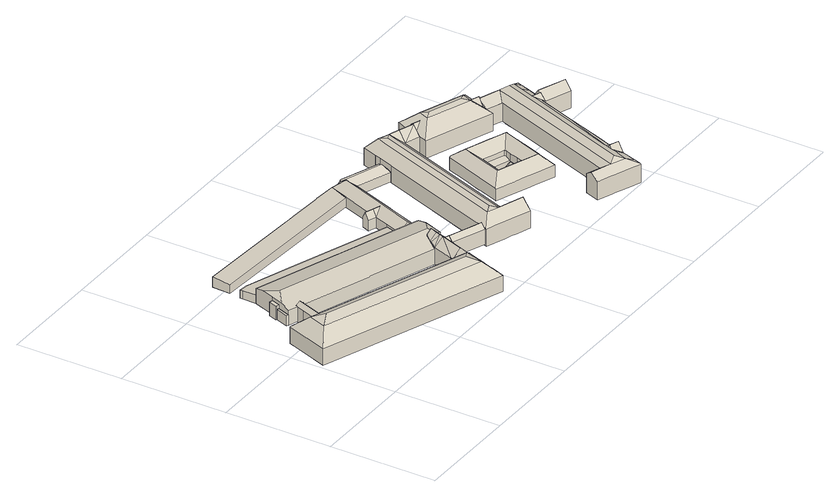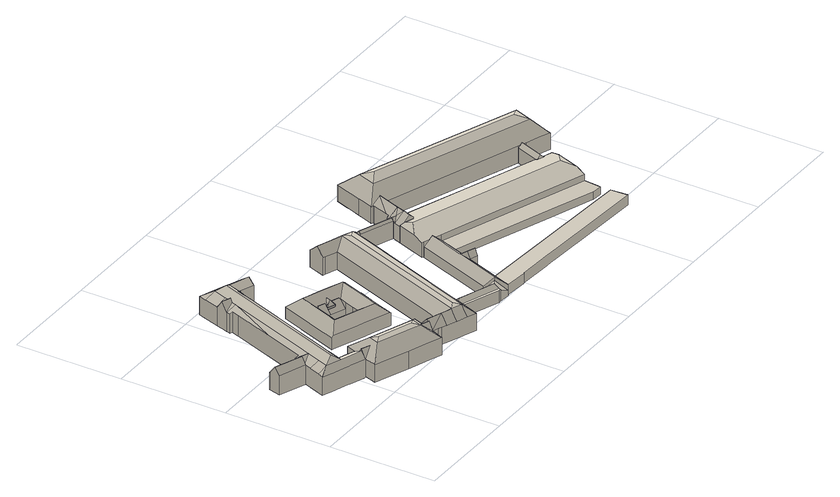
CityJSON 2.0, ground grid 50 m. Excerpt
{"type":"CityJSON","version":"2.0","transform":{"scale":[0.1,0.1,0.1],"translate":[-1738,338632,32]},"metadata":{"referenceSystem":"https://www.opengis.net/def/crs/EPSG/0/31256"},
"CityObjects":{
"building1":{"type":"Building","attributes":{"name":"164145"},"children":["building1-1","building1-2","building1-3","building1-4","building1-5","building1-6","building1-7","building1-8","building1-9","building1-10","building1-11","building1-12","building1-13","building1-14","building1-15","building1-16","building1-17","building1-18","building1-19"]},
"building1-1":{"type":"BuildingPart","attributes":{"HoeheDach":"39","NiedrigsteTraufeDesGebaeudes":"39","Blattnummer":"097077","HoeheGrund":"34","roofType":"FLACHDACH","measuredHeight":4.81},"parents":["building1"],"geometry":[{"type":"Solid","lod":"2","boundaries":[[[[0,1,2,3]],[[4,5,6,7]],[[5,0,3,6]],[[4,1,0,5]],[[7,2,1,4]],[[6,3,2,7]]]]}]},
"building1-2":{"type":"BuildingPart","attributes":{"HoeheDach":"42","NiedrigsteTraufeDesGebaeudes":"41","Blattnummer":"097077","HoeheGrund":"34","roofType":"SATTELDACH","measuredHeight":8.84},"parents":["building1"],"geometry":[{"type":"Solid","lod":"2","boundaries":[[[[8,9,10,11,12,13]],[[14,15,8,13,16]],[[12,11,17,18]],[[11,10,19,17]],[[10,9,20,19]],[[15,14,21,22]],[[14,16,23,21]],[[23,16,13,12,18,24]],[[15,22,25,20,9,8]],[[23,24,18,17,19,20,25,22,21]]]]}]},
"building1-3":{"type":"BuildingPart","attributes":{"HoeheDach":"40","NiedrigsteTraufeDesGebaeudes":"40","Blattnummer":"097077","HoeheGrund":"34","roofType":"FLACHDACH","measuredHeight":6.49},"parents":["building1"],"geometry":[{"type":"Solid","lod":"2","boundaries":[[[[26,27,28,29,30]],[[31,32,33,34,35]],[[33,26,30,34]],[[32,27,26,33]],[[31,28,27,32]],[[35,29,28,31]],[[34,30,29,35]]]]}]},
"building1-4":{"type":"BuildingPart","attributes":{"HoeheDach":"49","NiedrigsteTraufeDesGebaeudes":"41","Blattnummer":"097077","HoeheGrund":"34","roofType":"WALMDACH","measuredHeight":15.42},"parents":["building1"],"geometry":[{"type":"Solid","lod":"2","boundaries":[[[[36,37,38]],[[39,38,37,40]],[[39,41,36,38]],[[41,39,40]],[[42,43,44,45]],[[46,47,48,49]],[[50,51,52,53,54,55,56,57,58,59,60,61,62,45,44,63,64,65,66,49,48,67]],[[41,68,47,46,69,70,71,72,43,42,73,74,36]],[[36,74,75,76,77,78,37]],[[79,80,40,37,78,81]],[[82,83,84,85,68,41,40,80]],[[77,76,75,60,59,58,57,78]],[[55,54,80,79,81,78,57,56]],[[73,42,45,62,61,60,75,74]],[[50,67,48,47,68,85,84,51]],[[53,52,51,84,83,82,80,54]],[[69,46,49,66,65,64,71,70]],[[71,64,63,44,43,72]]]]}]},
"building1-5":{"type":"BuildingPart","attributes":{"HoeheDach":"44","NiedrigsteTraufeDesGebaeudes":"41","Blattnummer":"097077","HoeheGrund":"34","roofType":"KRUEPPELWALMDACH","measuredHeight":10.01},"parents":["building1"],"geometry":[{"type":"Solid","lod":"2","boundaries":[[[[86,87,88,89,90]],[[91,92,93,94]],[[95,96,97,98]],[[96,99,100,97]],[[99,101,102,100]],[[101,103,104,102]],[[105,106,107,108]],[[106,109,110,107]],[[111,112,113,114]],[[112,115,116,113]],[[117,118,108,107,110,119,120,98,97,100,102,104,121,122,123,124,125,126,127,128,114,113,116,129]],[[99,96,95,130,131,109,106,105,94,93,90,89,103,101]],[[93,92,115,112,111,132,133,134,135,86,90]],[[89,88,87,123,122,121,104,103]],[[119,110,109,131,130,95,98,120]],[[86,135,134,126,125,124,123,87]],[[132,111,114,128,127,126,134,133]],[[129,116,115,92,91,117]],[[117,91,94,105,108,118]]]]}]},
"building1-6":{"type":"BuildingPart","attributes":{"HoeheDach":"38","NiedrigsteTraufeDesGebaeudes":"37","Blattnummer":"097077","HoeheGrund":"34","roofType":"PULTDACH","measuredHeight":4.06},"parents":["building1"],"geometry":[{"type":"Solid","lod":"2","boundaries":[[[[136,137,138,139]],[[137,140,141,138]],[[142,143,144,145]],[[143,136,139,144]],[[142,145,146,147,148,149]],[[148,147,150,141,140,151]],[[139,138,141,150,147,146,145,144]],[[142,149,148,151,140,137,136,143]]]]}]},
"building1-7":{"type":"BuildingPart","attributes":{"HoeheDach":"39","NiedrigsteTraufeDesGebaeudes":"38","Blattnummer":"097077","HoeheGrund":"34","roofType":"PULTDACH","measuredHeight":4.83},"parents":["building1"],"geometry":[{"type":"Solid","lod":"2","boundaries":[[[[152,153,154,155,156,157,158,159,160,161,162,163]],[[164,165,166,167,168,169,170,171,172,173,174,175]],[[162,161,164,175]],[[161,160,165,164]],[[160,159,166,165]],[[154,153,172,171]],[[153,152,173,172]],[[152,163,174,173]],[[163,162,175,174]],[[157,156,155,154,171,170,169,168,167,166,159,158]]]]}]},
"building1-8":{"type":"BuildingPart","attributes":{"HoeheDach":"45","NiedrigsteTraufeDesGebaeudes":"41","Blattnummer":"097077","HoeheGrund":"34","roofType":"SATTELDACH","measuredHeight":11.75},"parents":["building1"],"geometry":[{"type":"Solid","lod":"2","boundaries":[[[[176,177,178,179]],[[180,177,176]],[[181,182,180,176]],[[183,184,185,186,187,176,179,188]],[[189,183,188,190]],[[191,192,193,181]],[[194,195,192,191]],[[196,197,176,187]],[[198,199,200,194,191,201]],[[198,201,191,197]],[[202,198,197,203]],[[203,197,196]],[[186,185,204]],[[189,190,49,205]],[[200,199,117,108]],[[177,180,182,206,110,207,208,209,64,178]],[[210,193,192,195,107,211,212,213,110,206]],[[187,214,215,216,217,202,203,196]],[[217,216,215,214,218,219,220,221,222,205,49,223,64,209,208,207,110,213,212,211,107,224,108,117,225]],[[49,190,188,179,178,64,223]],[[225,117,199,198,202,217]],[[200,108,224,107,195,194]],[[222,221,184,183,189,205]],[[219,204,185,184,221,220]],[[218,214,187,186,204,219]],[[191,181,176,197]],[[193,210,206,182,181]]]]}]},
"building1-9":{"type":"BuildingPart","attributes":{"HoeheDach":"43","NiedrigsteTraufeDesGebaeudes":"41","Blattnummer":"097077","HoeheGrund":"34","roofType":"SATTELDACH","measuredHeight":9.48},"parents":["building1"],"geometry":[{"type":"Solid","lod":"2","boundaries":[[[[226,227,228,229]],[[230,202,227,226]],[[229,228,214,231]],[[202,230,232,217]],[[231,233,232,230,226,229]],[[227,202,217,234,214,228]],[[231,214,234,217,232,233]]]]}]},
"building1-10":{"type":"BuildingPart","attributes":{"HoeheDach":"42","NiedrigsteTraufeDesGebaeudes":"38","Blattnummer":"097077","HoeheGrund":"33","roofType":"SATTELDACH","measuredHeight":8.68},"parents":["building1"],"geometry":[{"type":"Solid","lod":"2","boundaries":[[[[235,236,237,238]],[[239,240,236,235]],[[235,238,241]],[[242,243,239,235,241]],[[238,237,244,245]],[[246,247,248,249]],[[247,245,250,248]],[[251,252,253,254]],[[255,256,257,258]],[[259,260,261,262,252,251,263,242,241,238,245,247,246,264]],[[265,266,267,257,256,268,269,270,271,272]],[[270,269,268,256,255,262,261,260,259,264,271]],[[266,265,272,273,249,248,250,274,275,276,277,278,279,280,254,253,281,258,257,267]],[[237,236,240,277,276,275,274,244]],[[242,263,251,254,280,279,243]],[[258,281,253,252,262,255]],[[243,279,278,277,240,239]],[[272,271,264,246,249,273]],[[245,244,274,250]]]]}]},
"building1-11":{"type":"BuildingPart","attributes":{"HoeheDach":"41","NiedrigsteTraufeDesGebaeudes":"36","Blattnummer":"097077","HoeheGrund":"34","roofType":"SATTELDACH","measuredHeight":7.21},"parents":["building1"],"geometry":[{"type":"Solid","lod":"2","boundaries":[[[[282,283,284,285,286]],[[287,288,283,282,289]],[[285,284,290,291]],[[286,285,291,292]],[[288,287,293,294]],[[287,289,295,293]],[[295,289,282,286,292,296]],[[294,297,290,284,283,288]],[[296,292,291,290,297,294,293,295]]]]}]},
"building1-12":{"type":"BuildingPart","attributes":{"HoeheDach":"41","NiedrigsteTraufeDesGebaeudes":"38","Blattnummer":"097077","HoeheGrund":"33","roofType":"WALMDACH","measuredHeight":7.36},"parents":["building1"],"geometry":[{"type":"Solid","lod":"2","boundaries":[[[[298,299,300,283,301,302]],[[303,304,305,306,307]],[[298,308,309,310,311,300,299]],[[302,301,312,313]],[[305,314,306]],[[303,307,315]],[[309,308,316,317]],[[318,313,312,319,320,321,322,323,324,317,316]],[[283,325,320,319,312,301]],[[314,305,304,322,321,320,325]],[[309,317,324,323,315,310]],[[315,323,322,304,303]],[[316,308,298,302,313,318]],[[311,310,315,307,306,314,325,283,300]]]]}]},
"building1-13":{"type":"BuildingPart","attributes":{"HoeheDach":"46","NiedrigsteTraufeDesGebaeudes":"41","Blattnummer":"097077","HoeheGrund":"33","roofType":"WALMDACH","measuredHeight":13},"parents":["building1"],"geometry":[{"type":"Solid","lod":"2","boundaries":[[[[326,327,328,329,330,331]],[[331,330,332]],[[333,334,335,326,331,332]],[[336,337,338,327]],[[335,339,340,337,336,327,341]],[[335,341,327,326]],[[342,343,344,345,340,339,335,346]],[[347,348,342,346,335,349]],[[350,351,342,348,352]],[[350,352,353]],[[354,355,344,343,342,356]],[[356,342,351]],[[357,358,359,360]],[[361,362,363,364]],[[362,365,366,363]],[[365,367,368,366]],[[369,370,371,372]],[[355,354,373,374]],[[375,376,377,378,379,380,332,330,381,382,383]],[[384,385,338,386,387,388,368,367]],[[340,345,344,355,374,389,390,391,392,386,338,337]],[[393,394,395,396,347,349,397,398,399,400]],[[401,402,403,404,378,377,376,375,383,382,405,406]],[[407,408,409,396,395,394,393,400,372,371,410,404,403,402,401,406,405,411,360,359,412,413,364,363,366,368,388,387,386,392,391,390,389,374,373,414,415]],[[329,328,327,338,385,384,367,365,362,361,416,417,358,357,381,330]],[[399,398,397,349,335,334,333,332,418]],[[417,416,361,364,413,412,359,358]],[[408,407,353,352,348,347,396,409]],[[353,407,415,414,356,351,350]],[[414,373,354,356]],[[404,410,371,370,379,378]],[[369,372,400,399,418]],[[381,357,360,411,405,382]],[[379,370,369,418,332,380]]]]}]},
"building1-14":{"type":"BuildingPart","attributes":{"HoeheDach":"40","NiedrigsteTraufeDesGebaeudes":"36","Blattnummer":"097077","HoeheGrund":"33","roofType":"PULTDACH","measuredHeight":6.52},"parents":["building1"],"geometry":[{"type":"Solid","lod":"2","boundaries":[[[[419,420,421,422,423,424,425]],[[426,427,428,429]],[[430,431,432,433]],[[431,434,435,432]],[[434,426,429,435]],[[424,423,436,437]],[[420,419,438,439]],[[419,425,440,438]],[[425,424,437,440]],[[440,437,436,441,433,432,435,429,428,442,443,439,438]],[[421,420,439,443,442,428,427,444]],[[441,436,423,422,430,433]],[[431,430,422,421,444,427,426,434]]]]}]},
"building1-15":{"type":"BuildingPart","attributes":{"HoeheDach":"43","NiedrigsteTraufeDesGebaeudes":"39","Blattnummer":"097077","HoeheGrund":"33","roofType":"SATTELDACH","measuredHeight":10.31},"parents":["building1"],"geometry":[{"type":"Solid","lod":"2","boundaries":[[[[445,446,447,448,449,450,451,452,453,454,455,456,457,458,459]],[[454,453,452,451,450,419,425,460,424,461,462,463,431,464,434,426,456,455]],[[465,466,467,468,469,470,471,472,473,474,475,419,450]],[[476,477,478,479,480,468,467,466,465,450,449]],[[481,482,483,484,485,486,426,487]],[[488,489,490,491,492,449,448,447,446,445,459,458,493,494]],[[475,474,473,495,496,497,498,419]],[[499,500,501,502,479,478,477,476,449,492]],[[503,504,505,506,480,479,502,507,508,509,510,511,512,513,514,515]],[[516,517,518,519,520,521,522,523,524,525,526,527]],[[457,528,529,530,514,513,531,532,533,534,493,458]],[[535,536,537,538,468,480,506,505,504,503,515,539]],[[525,524,523,522,521,520,469,468,538,537,536,535,539,540]],[[500,499,492,491,490,489,488,494,493,534,533,532,531,513,512,511,510,509,508,507,502,501],[519,518,517,516,527,526,541,542,543,544,483,482,481,487,545,546,547,548,549,550,551,552,553,554,498,497,496,495,555,556,557,558]],[[463,559,560,549,548,547,431]],[[557,470,469,520,519,558]],[[471,470,557,556,555,472]],[[425,554,553,552,424,460]],[[551,550,561,562,461,424,552]],[[541,526,525,540,563,542]],[[543,542,563,564,565,544]],[[431,547,546,545,434,464]],[[559,463,566]],[[566,463,462]],[[562,559,566]],[[566,462,461]],[[562,566,461]],[[561,560,559,562]],[[426,434,545,487]],[[565,484,483,544]],[[425,419,498,554]],[[473,472,555,495]],[[560,561,550,549]],[[567,568,569,539,515,514,530,529,528,457,456]],[[486,485,484,565,564,563,540,539,569,568,567,456,426]]]]}]},
"building1-16":{"type":"BuildingPart","attributes":{"HoeheDach":"37","NiedrigsteTraufeDesGebaeudes":"36","Blattnummer":"097077","HoeheGrund":"33","roofType":"PULTDACH","measuredHeight":3.77},"parents":["building1"],"geometry":[{"type":"Solid","lod":"2","boundaries":[[[[570,571,572,573,574,575]],[[576,577,578,579,580,581]],[[574,573,576,581]],[[573,572,577,576]],[[572,571,578,577]],[[571,570,579,578]],[[570,575,580,579]],[[575,574,581,580]]]]}]},
"building1-17":{"type":"BuildingPart","attributes":{"HoeheDach":"48","NiedrigsteTraufeDesGebaeudes":"41","Blattnummer":"097077","HoeheGrund":"33","roofType":"PULTDACH","measuredHeight":14.6},"parents":["building1"],"geometry":[{"type":"Solid","lod":"2","boundaries":[[[[582,583,584]],[[585,586,582,584]],[[587,588,589,590]],[[591,590,589,592]],[[591,593,587,590]],[[594,593,591,592]],[[595,596,597]],[[597,596,598]],[[599,600,601,602]],[[588,587,603,604,585,584,583,605,606,607,589]],[[599,608,598,596,595,609,610,593,594,592,600]],[[611,612,613,614,615,602,601,616,617,618,619,407,620,621,622,414,623,624,625,626,627,628,629,630,631]],[[605,583,582,586,414,622,621,620,407,606]],[[608,599,602,615,614,613,612,611,609,595,597,598]],[[632,600,592,589,607,633,634]],[[593,610,635,636,637,638,639,603,587]],[[616,601,600,632,634,633,618,617]],[[585,604,624,623,414,586]],[[631,630,635,610,609,611]],[[635,630,629,628,637,636]],[[637,628,627,626,639,638]],[[603,639,626,625,624,604]],[[607,606,407,619,618,633]]]]}]},
"building1-18":{"type":"BuildingPart","attributes":{"HoeheDach":"46","NiedrigsteTraufeDesGebaeudes":"41","Blattnummer":"097077","HoeheGrund":"33","roofType":"WALMDACH","measuredHeight":13.32},"parents":["building1"],"geometry":[{"type":"Solid","lod":"2","boundaries":[[[[640,641,642]],[[643,644,645,646]],[[644,647,648,645]],[[649,650,651,652,653,654,655,656,657,658]],[[658,657,659]],[[660,661,662,663,664,665,666,667,668,669,670,649,658,659]],[[671,659,672]],[[673,662,661,674]],[[675,676,662,673]],[[677,664,676,675]],[[678,665,664,677]],[[647,644,643,679,665,678]],[[670,650,649]],[[680,667,681]],[[682,681,667,683]],[[684,670,669,685]],[[686,670,684]],[[647,678,687,648]],[[688,689,690,691]],[[692,693,694,695,672,659,657,696,697,698,699]],[[700,701,702,703,704,674,705,671,672,695]],[[674,704,706,707,708,687,678,677,675,673]],[[709,710,711,712,642,641,713,714,715,716]],[[717,718,719,720,721,686,684,685,722,723]],[[724,725,726,727,728,721,720,729,730,731,732,733,734,735,736,737]],[[738,739,740,741,742,712,711,743,744,745,746,747,748,749]],[[750,751,752,700,695,694,693,692,699,698,753,754]],[[755,650,670,686,721,728,727,726,725,724,737,736,756,757]],[[718,717,723,758,759,760,761,762,691,690,763,764,646,645,648,687,708,707,706,704,703,702,701,700,752,751,750,754,753,765,766,767,748,747,746,745,744,743,711,710,709,716,715,768,735,734,733,732,731,730,729,720,719]],[[656,655,654,653,652,651,650,640,642,712,742,741,740,739,738,657]],[[641,640,650,755,757,756,714,713]],[[764,763,690,689,769,679,643,646]],[[761,760,759,758,723,722,770,680,681,682]],[[688,691,762,761,682,683]],[[756,736,735,768,715,714]],[[664,663,662,676]],[[749,748,767,766,771,772]],[[697,771,766,765,753,698]],[[770,722,685,669,668,667,680]],[[769,689,688,683,667,666,665,679]],[[705,674,661,660,659,671]],[[657,738,749,772,771,697,696]]]]}]},
"building1-19":{"type":"BuildingPart","attributes":{"HoeheDach":"45","NiedrigsteTraufeDesGebaeudes":"41","Blattnummer":"097077","HoeheGrund":"33","roofType":"SATTELDACH","measuredHeight":12.14},"parents":["building1"],"geometry":[{"type":"Solid","lod":"2","boundaries":[[[[773,774,775,776]],[[777,778,774,773]],[[776,775,779,780]],[[778,777,781,782]],[[780,783,781,777,773,776]],[[774,778,782,784,779,775]],[[780,779,784,782,781,783]]]]}]}
},
"vertices":[
[197,632,17],[187,636,17],[208,695,17],[219,692,17],[187,636,65],[197,632,65],[219,692,65],[208,695,65],
[261,618,104],[243,625,86],[240,617,86],[226,580,86],[201,510,86],[219,503,104],[277,603,86],[279,611,86],[238,497,86],[226,580,15],[201,510,15],[240,617,15],[243,625,15],[277,603,15],[279,611,15],[238,497,15],[219,503,15],[261,618,15],
[208,695,18],[203,697,18],[217,737,18],[233,731,18],[219,692,18],[217,737,83],[203,697,83],[208,695,83],[219,692,83],[233,731,83],
[113,475,152],[82,391,152],[143,417,171],[818,169,171],[842,112,152],[873,197,152],[201,510,96],[238,497,96],[238,497,16],[201,510,16],[946,240,94],[955,237,94],[955,237,16],[946,240,16],[932,176,16],[927,162,16],[907,109,16],[901,91,16],[879,30,16],[820,51,16],[59,330,16],[6,349,16],[29,410,16],[60,495,16],[81,554,16],[83,553,16],[134,534,16],[749,313,16],[876,267,16],[896,259,16],[932,246,16],[954,237,16],[954,237,94],[932,246,94],[896,259,94],[876,267,93],[749,313,94],[134,534,96],[83,553,96],[81,554,94],[60,495,94],[29,410,94],[6,349,94],[820,51,94],[879,30,94],[59,330,94],[901,91,94],[907,109,94],[927,162,94],[932,176,94],
[254,788,100],[233,731,100],[219,692,100],[213,677,100],[271,720,116],[1020,416,100],[1053,506,100],[995,463,116],[1004,426,108],[277,603,87],[279,611,90],[279,611,16],[277,603,16],[243,625,90],[243,625,16],[240,617,87],[240,617,16],[197,632,88],[197,632,16],[1003,427,108],[957,441,107],[957,441,16],[1003,427,16],[913,378,88],[913,378,16],[978,585,87],[1061,555,87],[1061,555,16],[978,585,16],[1070,552,87],[1070,552,16],[1020,416,16],[1004,426,16],[599,489,16],[593,491,16],[213,677,16],[219,692,16],[233,731,16],[254,788,16],[256,795,16],[271,834,16],[670,693,16],[671,693,16],[1053,506,16],[593,491,87],[599,489,87],[671,693,87],[670,693,87],[271,834,87],[256,795,99],
[271,834,58],[272,897,55],[272,897,17],[271,834,17],[272,912,54],[272,912,17],[1006,662,53],[978,585,58],[978,585,17],[1006,662,17],[523,835,17],[322,906,17],[322,906,53],[523,835,53],[319,907,17],[319,907,53],
[1132,1004,66],[1024,1011,66],[1023,1010,66],[854,1019,66],[828,1020,66],[775,1023,66],[526,1037,66],[284,1051,66],[284,1049,66],[284,1047,66],[279,964,59],[1100,917,59],[284,1047,18],[284,1049,18],[284,1051,18],[526,1037,18],[775,1023,18],[828,1020,18],[854,1019,18],[1023,1010,18],[1024,1011,18],[1132,1004,18],[1100,917,18],[279,964,18],
[952,361,134],[879,276,94],[876,267,94],[914,253,134],[913,375,94],[958,380,134],[913,377,94],[976,323,100],[981,337,100],[986,335,95],[993,343,91],[994,344,91],[914,253,133],[948,246,100],[946,240,100],[965,400,134],[936,411,105],[933,406,103],[977,435,134],[957,441,114],[994,345,91],[981,372,111],[1008,384,91],[1020,416,91],[1003,427,109],[987,392,112],[1005,374,100],[1001,364,111],[990,334,91],[948,246,16],[913,378,94],[913,377,16],[913,375,16],[879,276,16],[924,393,99],[936,411,16],[933,406,16],[924,393,16],[994,344,16],[994,345,16],[1001,364,16],[1005,374,16],[993,343,16],[990,334,16],[986,335,16],[981,337,16],[976,323,16],[914,253,16],[977,435,16],[1008,384,16],
[1160,305,110],[1001,365,110],[994,344,88],[1153,284,88],[1164,316,99],[1153,284,16],[1164,316,16],[1160,305,16],[1001,365,16],
[1038,749,94],[1001,762,94],[995,744,64],[1031,731,64],[1044,767,65],[1008,780,65],[1072,737,94],[1045,767,64],[1045,767,65],[994,743,64],[1031,730,64],[978,585,64],[1006,662,64],[1006,662,14],[978,585,14],[1031,730,14],[1100,917,64],[1132,1004,64],[1132,1004,14],[1100,917,14],[1161,955,100],[1196,925,64],[1196,925,14],[1161,955,14],[1073,716,101],[1080,735,101],[1086,753,101],[1161,956,101],[1045,768,64],[1019,570,101],[1114,701,14],[1121,720,14],[1128,739,14],[1128,739,64],[1121,720,64],[1114,701,64],[1061,555,64],[1061,555,14],[1019,570,14],[994,743,14],[995,744,14],[1001,762,14],[1008,780,14],[1044,767,14],[1045,767,14],[1045,768,14],[1161,956,14],
[1162,955,87],[1183,970,87],[1184,1001,66],[1132,1004,38],[1161,955,87],[1198,929,52],[1183,969,87],[1196,925,50],[1184,1001,15],[1132,1004,15],[1161,955,15],[1198,929,15],[1183,969,15],[1196,925,15],[1162,955,15],[1183,970,15],
[1365,868,60],[1363,883,71],[1359,907,87],[1183,969,86],[1198,929,60],[1380,933,71],[1197,1001,71],[1187,1001,71],[1184,992,71],[1376,922,71],[1366,868,60],[1388,930,60],[1387,931,61],[1377,922,71],[1183,969,14],[1198,929,14],[1187,1001,63],[1380,933,61],[1366,868,14],[1388,930,14],[1365,868,14],[1183,970,14],[1184,1001,14],[1187,1001,14],[1197,1001,14],[1380,933,14],[1387,931,14],[1184,1001,64],
[1473,948,140],[1457,983,135],[1443,946,135],[1221,338,135],[1209,307,135],[1245,323,140],[1261,288,135],[1273,319,135],[1495,927,135],[1508,965,135],[1463,1000,113],[1469,1017,92],[1425,1033,92],[1515,981,113],[1520,998,92],[1483,974,135],[1557,947,135],[1563,964,113],[1569,980,92],[1563,982,92],[1533,956,135],[1543,910,93],[1544,910,93],[1543,909,92],[1627,922,134],[1627,922,135],[1546,909,93],[1614,884,93],[1608,965,92],[1594,970,92],[1639,954,92],[1153,284,94],[1164,316,93],[1164,316,10],[1153,284,10],[1366,868,93],[1388,930,93],[1388,930,10],[1366,868,10],[1399,961,93],[1399,961,10],[1398,961,92],[1398,961,10],[1380,280,92],[1391,276,92],[1391,276,10],[1380,280,10],[1608,965,10],[1594,970,10],[1245,242,92],[1276,231,92],[1293,225,92],[1365,199,92],[1381,245,135],[1310,270,135],[1151,278,93],[1150,276,92],[1193,261,92],[1399,962,92],[1412,999,92],[1425,1033,10],[1412,999,10],[1399,962,10],[1569,980,10],[1563,982,10],[1520,998,10],[1469,1017,10],[1380,463,10],[1524,858,10],[1543,909,10],[1543,910,10],[1524,858,92],[1380,463,92],[1321,301,92],[1321,301,10],[1245,242,10],[1276,231,10],[1293,225,10],[1365,199,10],[1150,276,10],[1193,261,10],[1614,884,10],[1546,909,10],[1544,910,10],[1381,245,10],[1151,278,10],[1166,322,10],[1177,353,10],[1639,954,10],[1627,922,10],[1177,353,93],[1166,322,93],[1321,301,91],
[1703,446,71],[1714,478,39],[1677,491,39],[1670,474,57],[1671,474,57],[1664,455,76],[1696,443,76],[1593,487,71],[1605,518,39],[1605,518,11],[1593,487,11],[1635,487,57],[1628,468,76],[1628,468,11],[1635,487,11],[1596,480,76],[1596,480,11],[1671,474,11],[1664,455,11],[1703,446,11],[1714,478,11],[1696,443,11],[1670,474,11],[1642,504,11],[1677,491,11],[1642,504,39],
[1597,382,66],[1614,376,66],[1632,369,66],[1664,358,66],[1757,324,66],[1729,388,113],[1682,405,113],[1650,417,113],[1632,424,113],[1614,430,113],[1583,442,113],[1533,460,113],[1471,432,69],[1470,429,66],[1565,394,66],[1696,444,76],[1668,465,66],[1641,447,91],[1632,478,66],[1597,480,76],[1746,437,113],[1749,445,113],[1782,534,113],[1801,587,113],[1739,553,68],[1741,550,71],[1740,549,71],[1731,524,71],[1714,478,71],[1708,460,71],[1705,452,71],[1792,420,66],[1796,428,66],[1828,517,66],[1863,613,66],[1855,616,75],[1595,492,10],[1598,500,10],[1605,518,10],[1605,518,71],[1598,500,71],[1595,492,71],[1593,487,10],[1597,382,10],[1614,376,10],[1632,369,10],[1664,358,10],[1757,324,10],[1470,429,10],[1565,394,10],[1714,478,10],[1708,460,10],[1705,452,10],[1703,446,10],[1792,420,10],[1796,428,10],[1828,517,10],[1863,613,10],[1671,683,75],[1703,672,75],[1739,659,75],[1770,647,75],[1855,616,10],[1770,647,10],[1739,659,10],[1703,672,10],[1671,683,10],[1581,716,10],[1576,718,10],[1576,718,69],[1581,716,75],[1670,581,10],[1705,568,10],[1737,556,10],[1738,556,10],[1738,556,70],[1737,556,70],[1705,568,70],[1670,581,70],[1638,593,70],[1637,593,70],[1637,593,10],[1638,593,10],[1505,525,69],[1508,533,69],[1541,622,69],[1541,622,10],[1508,533,10],[1505,525,10],[1471,432,10],[1655,641,113],[1687,629,113],[1723,616,113],[1755,604,113],[1606,659,113],[1634,591,68],[1634,591,10],[1631,590,10],[1631,589,10],[1622,564,10],[1596,480,10],[1597,480,10],[1628,468,10],[1632,478,10],[1635,487,10],[1671,474,10],[1668,465,10],[1664,455,10],[1696,444,10],[1696,443,10],[1731,524,10],[1740,549,10],[1741,550,10],[1739,553,10],[1635,487,66],[1635,487,65],[1671,474,65],[1671,474,66],[1631,590,71],[1631,589,71],[1622,564,71],[1650,472,91],[1551,508,113],[1554,516,113],[1586,606,113],
[1741,550,47],[1738,556,48],[1637,593,48],[1631,590,47],[1622,564,36],[1731,524,36],[1631,590,11],[1637,593,11],[1738,556,11],[1741,550,11],[1731,524,11],[1622,564,11],
[1631,933,130],[1623,909,95],[1671,918,130],[1640,957,94],[1639,954,99],[1700,935,148],[1691,911,148],[1682,887,148],[1715,902,155],[1874,844,155],[1889,811,148],[1908,859,148],[1898,835,148],[1967,837,94],[1918,828,130],[1958,813,130],[1948,790,94],[1939,765,94],[1925,726,94],[1925,726,10],[1939,765,10],[1663,1013,95],[1645,970,94],[1622,908,95],[1614,884,95],[1600,846,95],[1948,789,94],[1967,838,94],[1986,894,96],[1967,838,10],[1967,837,10],[1958,813,10],[1948,790,10],[1948,789,10],[1865,748,10],[1658,823,10],[1599,845,10],[1600,846,10],[1622,908,10],[1623,909,10],[1631,933,10],[1640,957,10],[1645,970,10],[1663,1013,10],[1663,1014,10],[1722,993,10],[1825,955,10],[1929,917,10],[1987,896,10],[1986,894,10],[1865,748,94],[1599,845,94],[1658,823,94],[1987,896,94],[1929,917,94],[1825,955,94],[1722,993,94],[1663,1014,94],
[2016,738,92],[1971,754,92],[2015,737,92],[1969,229,105],[1957,194,105],[1957,194,6],[1969,229,6],[1968,189,98],[1968,189,6],[2080,743,140],[2060,777,120],[2042,729,120],[2033,702,120],[2010,639,120],[1854,213,120],[1832,154,120],[1821,125,120],[1808,87,120],[1843,95,140],[1877,61,120],[1891,99,120],[1902,128,120],[1909,147,120],[1912,158,120],[1916,168,120],[1923,187,120],[2078,610,120],[2089,641,120],[2101,673,120],[2112,704,120],[2130,753,120],[1922,44,95],[1910,10,95],[1946,115,96],[1945,112,95],[1953,142,136],[1912,158,136],[1961,169,98],[1962,172,98],[2035,412,105],[2138,652,96],[2129,624,120],[2122,603,102],[2119,596,95],[2170,739,96],[2152,690,96],[2179,762,95],[1962,172,6],[2118,593,95],[2102,600,105],[2102,600,6],[2118,593,6],[1781,55,93],[1794,50,93],[1864,24,93],[1909,7,93],[1781,97,120],[1713,122,120],[1699,86,93],[1768,60,93],[1909,7,6],[1910,10,6],[1922,44,6],[1935,82,6],[1945,112,6],[1935,82,95],[1946,115,6],[1953,142,6],[1961,169,6],[1971,754,6],[2015,737,6],[2016,737,6],[2016,737,93],[1945,763,92],[1939,765,92],[1939,765,6],[1945,763,6],[2152,690,6],[2170,739,6],[2179,762,6],[2180,764,6],[2180,764,93],[2140,658,96],[2140,658,6],[2043,812,93],[2044,811,93],[2069,802,93],[2137,779,93],[2139,778,93],[2139,778,6],[2137,779,6],[2069,802,6],[2044,811,6],[2043,812,6],[1972,837,6],[1967,838,6],[1967,838,93],[1972,837,93],[1795,134,93],[1806,164,93],[1828,223,93],[1984,650,93],[2007,713,93],[2007,713,6],[1984,650,6],[1828,223,6],[1806,164,6],[1795,134,6],[1793,128,6],[1793,128,97],[1781,55,6],[1794,50,6],[1864,24,6],[1699,86,6],[1768,60,6],[2034,787,120],[1958,813,120],[1962,812,120],[2139,656,6],[2138,652,6],[2129,624,6],[2122,603,6],[2119,596,6],[2102,599,6],[2035,412,6],[1713,122,6],[1725,153,6],[1793,129,6],[1958,813,6],[2102,599,105],[2139,656,96],[1725,153,97],[1793,129,97],
[2260,587,127],[2132,635,127],[2122,603,86],[2251,555,86],[2267,611,96],[2140,658,97],[2122,603,5],[2251,555,5],[2267,611,5],[2140,658,5],[2260,587,5],[2132,635,5]
]}
